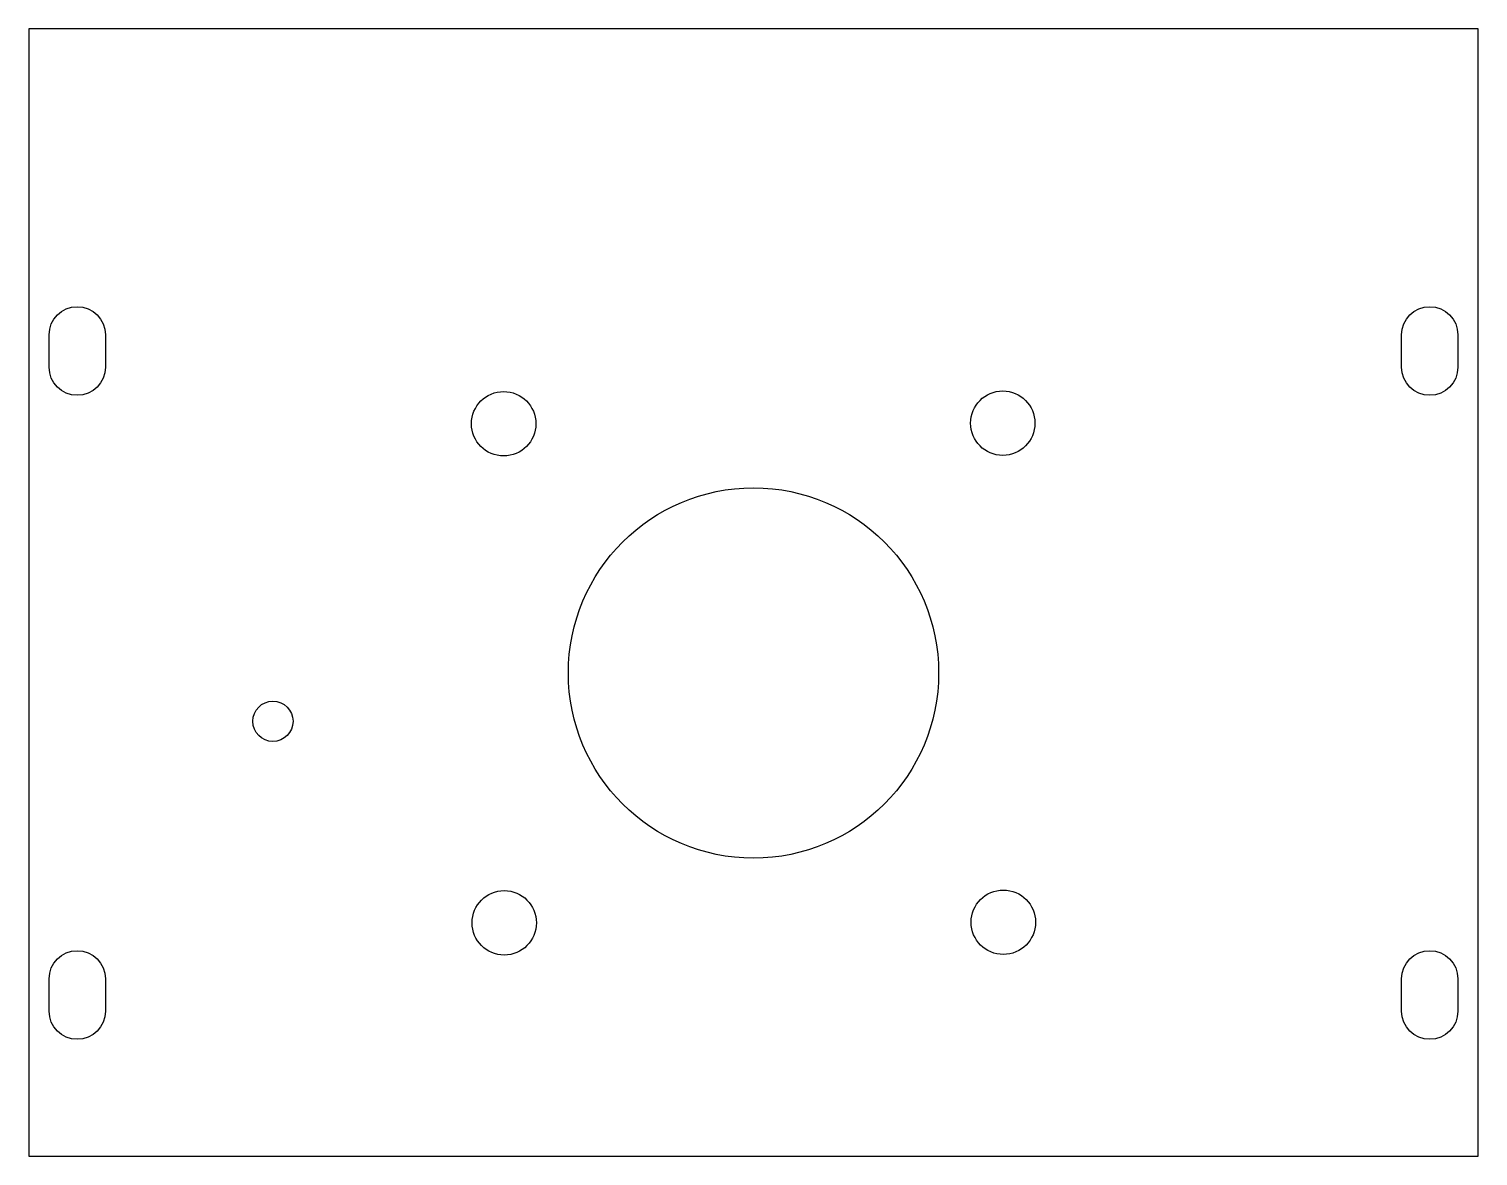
# Model space of a CAD drawing. Header units: millimetres. Extents: x 0 to 90, y 0 to 70.
import ezdxf

# ---------------------------------------------------------------- set-up
doc = ezdxf.new("R2010")
doc.units = ezdxf.units.MM

msp = doc.modelspace()

# ---------------------------------------------------------------- linework, layer by layer
msp.add_lwpolyline([(0, 0), (90, 0), (90, 70), (0, 70)], close=True)
for points in [[(1.25, 49), (1.25, 51, -1), (4.75, 51), (4.75, 49, -1)], [(85.25, 49), (85.25, 51, -1), (88.75, 51), (88.75, 49, -1)], [(1.25, 9), (1.25, 11, -1), (4.75, 11), (4.75, 9, -1)], [(85.25, 9), (85.25, 11, -1), (88.75, 11), (88.75, 9, -1)]]:
    msp.add_lwpolyline(points, format="xyb", close=True)
for centre, radius in [((29.483, 45.483), 2), ((60.483, 45.517), 2), ((45, 30), 11.5), ((15.15, 27), 1.25), ((29.517, 14.483), 2), ((60.517, 14.517), 2)]:
    msp.add_circle(centre, radius)

doc.saveas('drawing.dxf')
